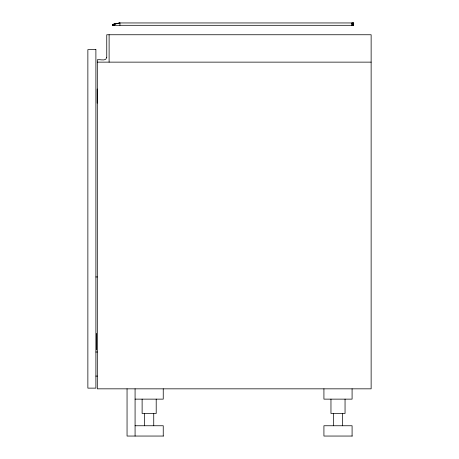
<?xml version="1.0" encoding="UTF-8"?>
<svg xmlns="http://www.w3.org/2000/svg" width="459" height="459" viewBox="0 0 459 459"><rect width="100%" height="100%" fill="white"/><g stroke="black" fill="none" stroke-linecap="round" stroke-linejoin="round"><path stroke-width="0.69" d="M119.937 22.95L114.337 24.126L114.343 25.308L113.941 24.189L113.597 25.308L113.597 24.247L119.937 22.95L353.665 22.95L353.665 25.308L112.885 25.308L112.897 24.361L119.937 22.95L119.937 25.308M114.337 24.126L113.947 25.308L113.597 24.247L113.304 25.308L113.304 24.293L113.597 25.308M113.304 25.308L113.086 24.327L112.937 25.308L112.943 24.356L113.08 25.308L113.448 24.792M113.08 25.308L113.086 24.327M112.885 25.308L112.943 24.356M97.308 62.137L371.136 62.137M95.891 276.949L97.319 276.949M95.891 352.013L97.319 352.013M95.891 376.093L97.319 376.093M135.078 399.135L163.243 399.135L163.243 388.836M135.078 425.751L163.243 425.751L163.243 436.05M163.404 436.05L127.051 436.05L127.051 388.836M352.248 436.05L323.922 436.05L323.922 425.751L352.087 425.751L352.087 436.05M112.937 25.308L112.897 24.361M114.767 24.052L114.779 25.308M113.941 24.189L113.947 25.308M353.476 22.95L353.476 25.308M353.252 22.95L353.252 25.308M352.96 22.95L352.96 25.308M352.61 22.95L352.61 25.308M352.208 22.95L352.208 25.308M352.087 388.836L352.087 399.135L323.922 399.135L323.922 388.836M351.778 22.95L351.778 25.308M345.048 399.135L345.048 413.479L330.962 413.479L330.962 399.135M342.58 413.479L342.58 425.751M333.429 413.479L333.429 425.751M156.203 399.135L156.203 413.479L142.118 413.479L142.118 399.135M153.736 413.479L153.736 425.751M144.585 413.479L144.585 425.751M135.078 388.836L135.078 436.05M109.11 34.752L109.11 62.137M97.193 88.989L97.193 103.155M96.361 333.377L96.361 349.844M106.752 57.415C106.127 61.735 99.964 59.05 97.308 59.773L97.308 388.836L371.136 388.836L371.136 34.752L106.752 34.752L106.752 57.415M95.891 49.624L87.864 49.624L87.864 388.13L95.891 388.13L95.891 49.624"/></g></svg>
